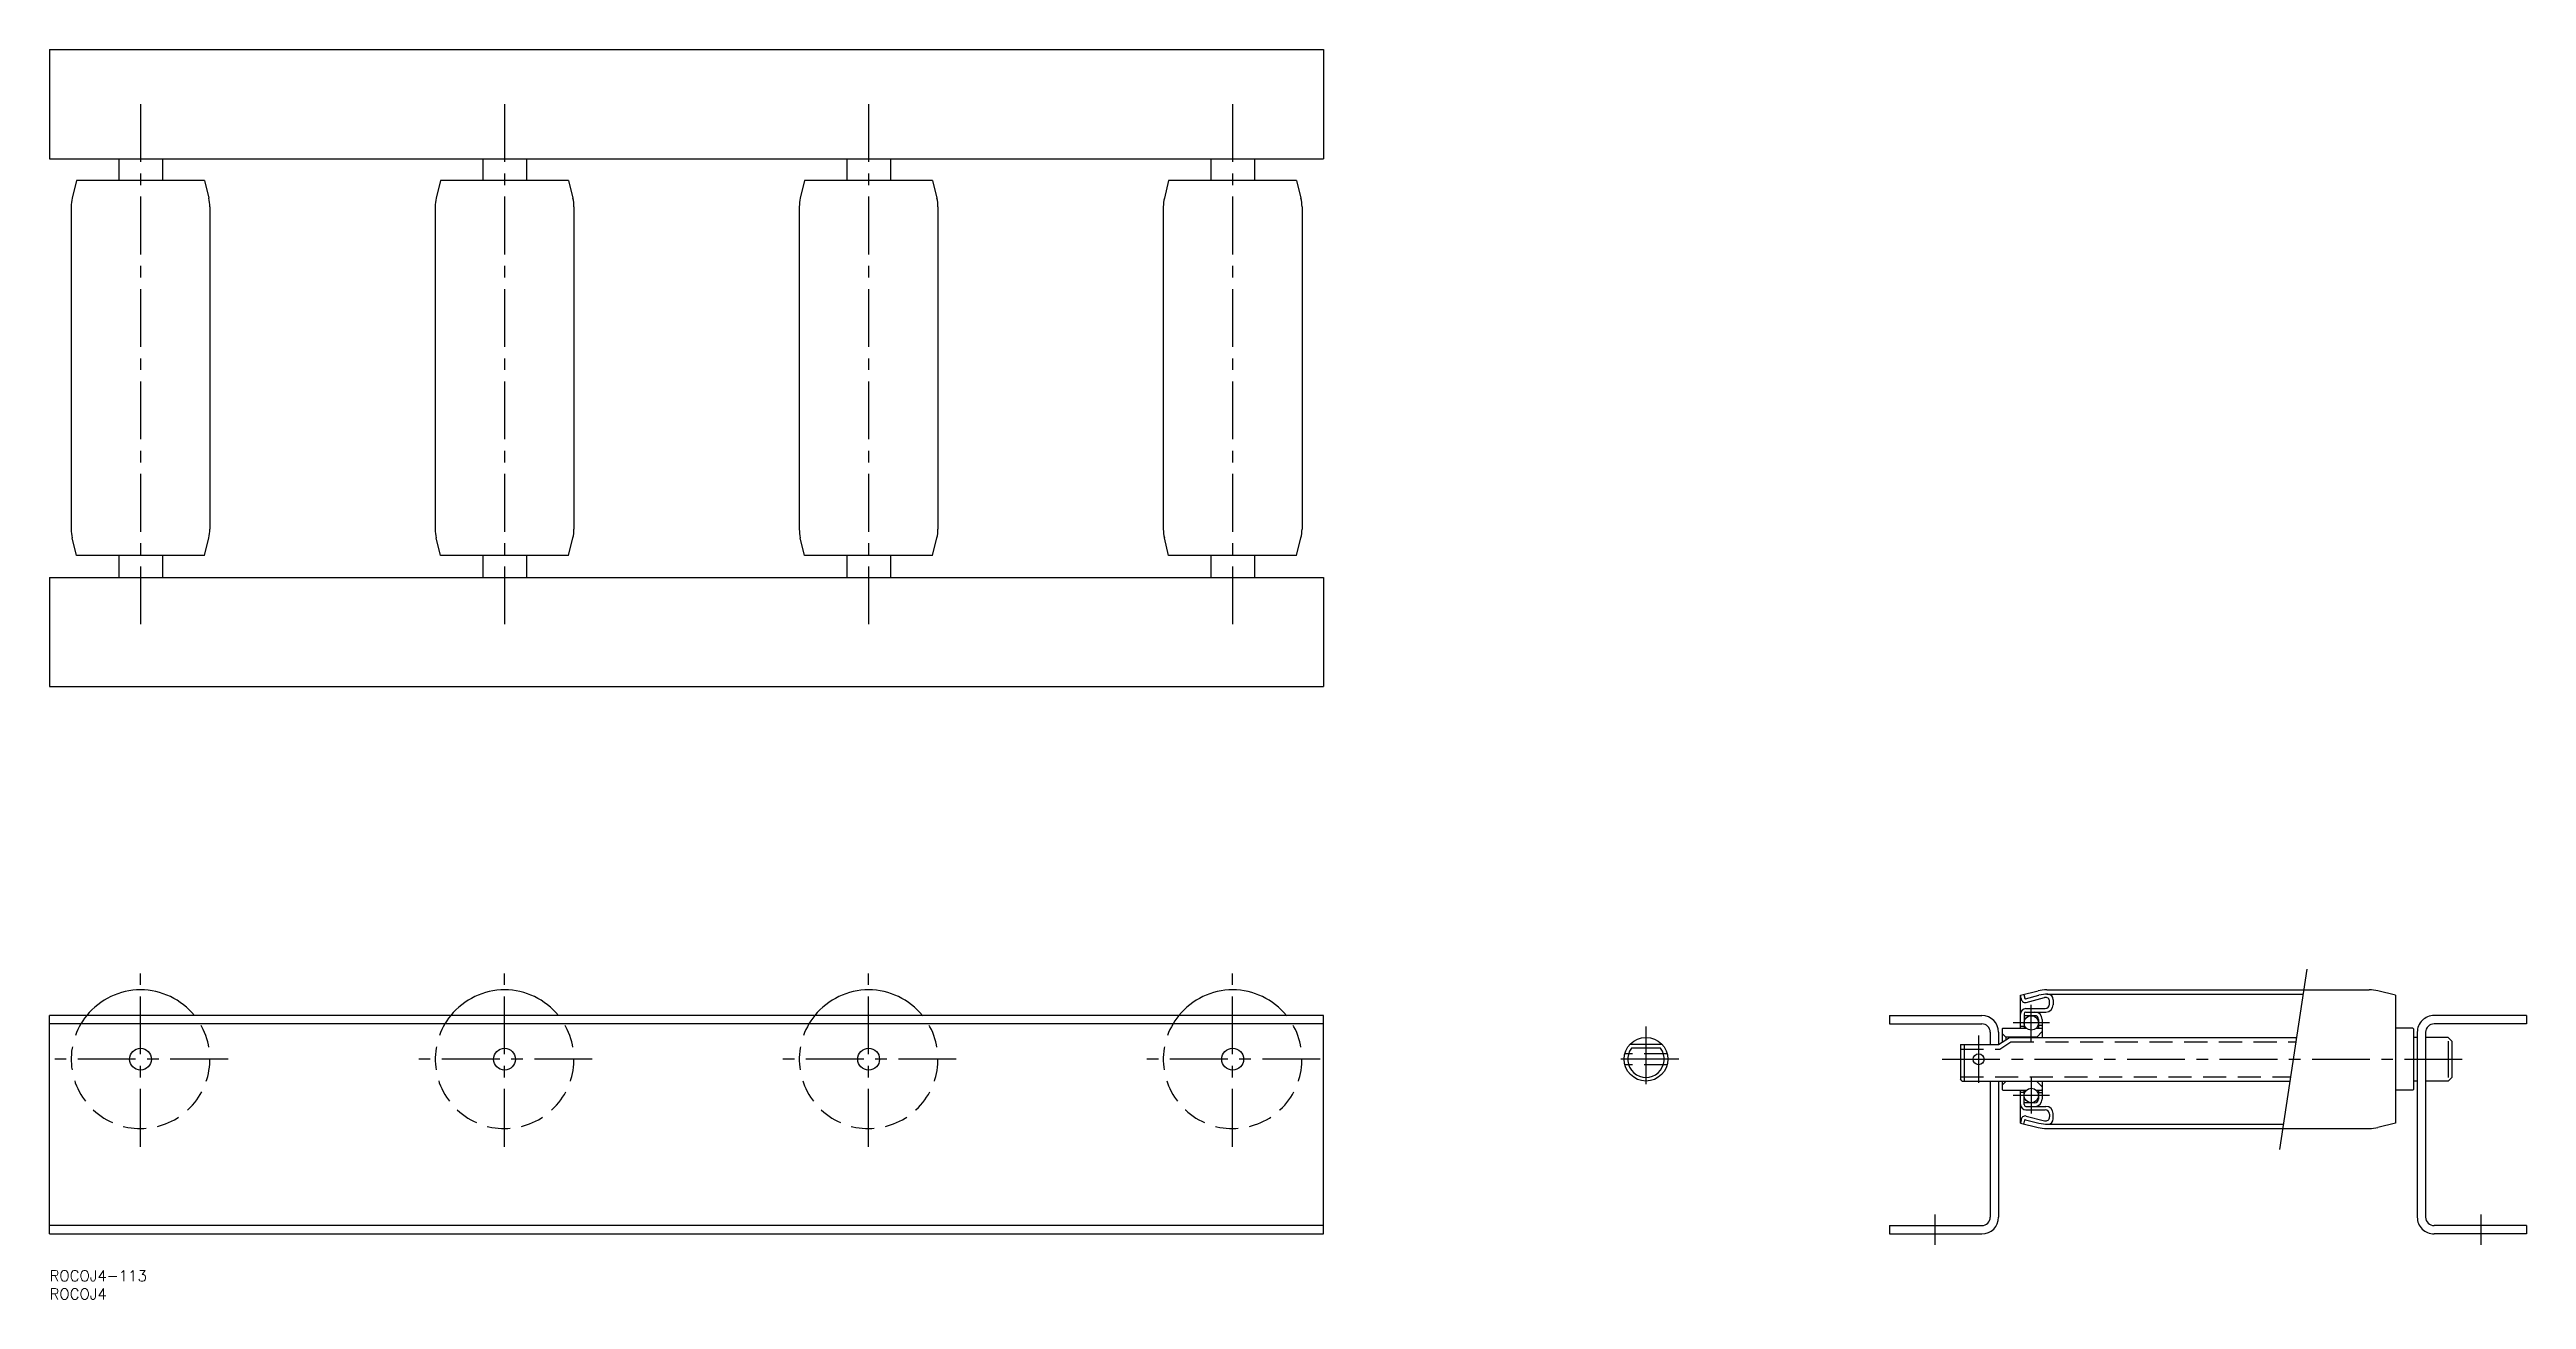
# Model space of a CAD drawing. Extents: x 0 to 680, y -8 to 335.
import ezdxf

# ---------------------------------------------------------------- set-up
doc = ezdxf.new("R2010")
doc.units = 0
doc.header["$LTSCALE"] = 0.5
doc.linetypes.add('CENTER', pattern=[50.8, 31.75, -6.35, 6.35, -6.35])
doc.linetypes.add('DASHED', pattern=[19.05, 12.7, -6.35])
for name, color, linetype in [('MSM_CENTER', 1, 'CENTER'), ('MSM_CONTINUOUS', 7, 'CONTINUOUS'), ('MSM_DASHED', 4, 'DASHED'), ('MSM_NARROW', 5, 'CONTINUOUS'), ('MSM_PART_NUMBER', 7, 'CONTINUOUS')]:
    doc.layers.add(name, color=color, linetype=linetype)
doc.styles.get("Standard").update_dxf_attribs({"font": 'txt.shx', "height": 3, "bigfont": 'bigfont.shx'})

# ---------------------------------------------------------------- blocks, each defined once
blk = doc.blocks.new('*U12')
at = {"layer": 'MSM_PART_NUMBER'}
blk.add_text('ROCOJ4-113', height=3, dxfattribs=at).set_placement((0, -3))
blk = doc.blocks.new('*U13')
at = {"layer": 'MSM_PART_NUMBER'}
blk.add_text('ROCOJ4', height=3, dxfattribs=at).set_placement((0, -8))

msp = doc.modelspace()

# ---------------------------------------------------------------- linework, layer by layer
at = {"layer": 'MSM_CENTER'}
for p, q in [((25, 320.37), (25, 175.37)), ((125, 320.37), (125, 175.37)), ((225, 320.37), (225, 175.37)), ((325, 320.37), (325, 175.37)), ((25, 33.95), (25, 82.05)), ((125, 33.95), (125, 82.05)), ((225, 33.95), (225, 82.05)), ((325, 33.95), (325, 82.05)), ((544.39, 62.98), (544.39, 72.95)), ((438.54, 67), (438.54, 49)), ((529.91, 64.5), (529.91, 51.5)), ((549.38, 67.97), (539.41, 67.97)), ((49.05, 58), (0.95, 58)), ((149.05, 58), (100.95, 58)), ((249.05, 58), (200.95, 58)), ((349.05, 58), (300.95, 58)), ((447.54, 58), (429.54, 58)), ((519.91, 58), (664.91, 58)), ((549.38, 48.03), (539.41, 48.03)), ((544.39, 53.02), (544.39, 43.05)), ((517.91, 15.3), (517.91, 7)), ((667.91, 15.3), (667.91, 7))]:
    msp.add_line(p, q, dxfattribs=at)
at = {"layer": 'MSM_CONTINUOUS'}
for p, q in [((0, 335.37), (350, 335.37)), ((0, 335.37), (0, 305.37)), ((350, 335.37), (350, 305.37)), ((0, 305.37), (350, 305.37)), ((19, 305.37), (19, 299.37)), ((31, 305.37), (31, 299.37)), ((119, 305.37), (119, 299.37)), ((131, 305.37), (131, 299.37)), ((219, 305.37), (219, 299.37)), ((231, 305.37), (231, 299.37)), ((319, 305.37), (319, 299.37)), ((331, 305.37), (331, 299.37)), ((7.42, 299.37), (6.24, 294.54)), ((42.58, 299.37), (7.42, 299.37)), ((42.58, 299.37), (43.76, 294.54)), ((107.42, 299.37), (106.24, 294.54)), ((142.58, 299.37), (107.42, 299.37)), ((142.58, 299.37), (143.76, 294.54)), ((207.42, 299.37), (206.24, 294.54)), ((242.58, 299.37), (207.42, 299.37)), ((242.58, 299.37), (243.76, 294.54)), ((307.42, 299.37), (306.24, 294.54)), ((342.58, 299.37), (307.42, 299.37)), ((342.58, 299.37), (343.76, 294.54)), ((5.95, 292.16), (5.95, 203.58)), ((44.05, 292.16), (44.05, 203.58)), ((105.95, 292.16), (105.95, 203.58)), ((144.05, 292.16), (144.05, 203.58)), ((205.95, 292.16), (205.95, 203.58)), ((244.05, 292.16), (244.05, 203.58)), ((305.95, 292.16), (305.95, 203.58)), ((344.05, 292.16), (344.05, 203.58)), ((7.42, 196.37), (6.24, 201.19)), ((42.58, 196.37), (43.76, 201.19)), ((107.42, 196.37), (106.24, 201.19)), ((142.58, 196.37), (143.76, 201.19)), ((207.42, 196.37), (206.24, 201.19)), ((242.58, 196.37), (243.76, 201.19)), ((307.42, 196.37), (306.24, 201.19)), ((342.58, 196.37), (343.76, 201.19)), ((42.58, 196.37), (7.42, 196.37)), ((19, 196.37), (19, 190.37)), ((31, 196.37), (31, 190.37)), ((142.58, 196.37), (107.42, 196.37)), ((119, 196.37), (119, 190.37)), ((131, 196.37), (131, 190.37)), ((242.58, 196.37), (207.42, 196.37)), ((219, 196.37), (219, 190.37)), ((231, 196.37), (231, 190.37)), ((342.58, 196.37), (307.42, 196.37)), ((319, 196.37), (319, 190.37)), ((331, 196.37), (331, 190.37)), ((0, 190.37), (350, 190.37)), ((0, 190.37), (0, 160.37)), ((350, 190.37), (350, 160.37)), ((0, 160.37), (350, 160.37)), ((541.41, 75.58), (546.23, 76.76)), ((541.41, 66.52), (541.41, 75.58)), ((541.57, 74.69), (541.41, 75.58)), ((542.38, 75.82), (542.57, 74.78)), ((542.81, 74.62), (546.48, 75.57)), ((542.95, 73.62), (548.03, 74.94)), ((548.62, 77.05), (637.2, 77.05)), ((548.68, 75.85), (619.03, 75.85)), ((644.41, 75.58), (639.58, 76.76)), ((644.41, 75.58), (644.41, 40.42)), ((350, 70), (0, 70)), ((0, 10), (0, 70)), ((350, 10), (350, 70)), ((505.41, 70), (505.41, 67.7)), ((505.41, 70), (530.81, 70)), ((542.41, 70.45), (542.41, 66.52)), ((545.38, 69.95), (542.41, 69.95)), ((542.91, 71.9), (548.21, 71.9)), ((542.91, 70.95), (548.41, 70.95)), ((546.38, 68.95), (546.38, 66.52)), ((547.38, 68.95), (547.38, 64)), ((549.41, 73.1), (549.41, 73.87)), ((550.41, 74.35), (550.41, 72.95)), ((680.41, 70), (655.01, 70)), ((680.41, 70), (680.41, 67.7)), ((350, 67.7), (0, 67.7)), ((443.01, 62), (434.07, 62)), ((505.41, 67.7), (530.81, 67.7)), ((524.91, 62), (535.41, 62)), ((524.91, 62), (524.91, 52.5)), ((525.91, 62), (525.91, 52)), ((533.11, 65.4), (533.11, 62)), ((535.41, 65.4), (535.41, 62)), ((535.41, 62), (538.41, 64)), ((536.61, 66.5), (536.41, 66.3)), ((536.41, 66.3), (536.41, 62.67)), ((537.41, 64.1), (536.41, 65.1)), ((536.61, 66.5), (543.06, 66.5)), ((537.41, 64.1), (537.41, 63.33)), ((545.88, 64.1), (537.41, 64.1)), ((538.41, 64), (617.23, 64)), ((541.41, 67.05), (542.41, 67.05)), ((545.73, 66.5), (547.18, 66.5)), ((547.38, 65.6), (545.88, 64.1)), ((545.88, 64.1), (545.88, 64)), ((547.38, 67.25), (546.38, 67.25)), ((547.38, 66.3), (547.18, 66.5)), ((649.21, 66.5), (644.41, 66.5)), ((649.21, 66.5), (649.41, 66.3)), ((649.41, 66.3), (649.41, 49.7)), ((650.41, 64), (649.41, 64)), ((650.41, 65.4), (650.41, 14.6)), ((652.71, 65.4), (652.71, 14.6)), ((658.91, 64), (652.71, 64)), ((680.41, 67.7), (655.01, 67.7)), ((658.91, 64), (659.91, 63)), ((658.91, 63), (658.91, 53)), ((659.91, 63), (659.91, 53)), ((442.54, 61), (434.54, 61)), ((525.41, 52), (524.91, 52.5)), ((525.41, 52), (615.4, 52)), ((533.11, 52), (533.11, 14.6)), ((535.41, 52), (535.41, 14.6)), ((536.41, 52), (536.41, 49.7)), ((537.41, 51.9), (536.41, 50.9)), ((536.61, 49.5), (536.41, 49.7)), ((536.61, 49.5), (543.06, 49.5)), ((537.41, 52), (537.41, 51.9)), ((545.88, 51.9), (537.41, 51.9)), ((541.41, 40.42), (541.41, 49.48)), ((541.41, 48.95), (542.41, 48.95)), ((542.41, 45.55), (542.41, 49.48)), ((545.73, 49.5), (547.18, 49.5)), ((545.88, 52), (545.88, 51.9)), ((547.38, 50.4), (545.88, 51.9)), ((546.38, 49.48), (546.38, 47.05)), ((547.38, 48.75), (546.38, 48.75)), ((547.38, 49.7), (547.18, 49.5)), ((547.38, 52), (547.38, 50.4)), ((547.38, 50.4), (547.38, 47.05)), ((649.21, 49.5), (644.41, 49.5)), ((649.21, 49.5), (649.41, 49.7)), ((650.41, 52), (649.41, 52)), ((658.91, 52), (652.71, 52)), ((659.91, 53), (658.91, 52)), ((541.57, 41.31), (541.41, 40.42)), ((542.38, 40.18), (542.57, 41.22)), ((545.38, 46.05), (542.41, 46.05)), ((542.81, 41.38), (546.48, 40.43)), ((542.91, 45.05), (548.41, 45.05)), ((542.91, 44.1), (548.21, 44.1)), ((542.95, 42.38), (548.03, 41.06)), ((549.41, 42.9), (549.41, 42.13)), ((550.41, 41.65), (550.41, 43.05)), ((541.41, 40.42), (546.23, 39.24)), ((548.62, 38.95), (637.2, 38.95)), ((548.68, 40.15), (613.59, 40.15)), ((644.41, 40.42), (639.58, 39.24)), ((350, 12.3), (0, 12.3)), ((0, 10), (350, 10)), ((505.41, 12.3), (530.81, 12.3)), ((505.41, 12.3), (505.41, 10)), ((505.41, 10), (530.81, 10)), ((680.41, 12.3), (655.01, 12.3)), ((680.41, 10), (655.01, 10)), ((680.41, 12.3), (680.41, 10))]:
    msp.add_line(p, q, dxfattribs=at)
for centre, radius in [((544.39, 67.97), 1.98), ((438.54, 58), 6), ((25, 58), 3), ((125, 58), 3), ((225, 58), 3), ((325, 58), 3), ((529.91, 58), 1.5), ((544.39, 48.03), 1.98)]:
    msp.add_circle(centre, radius, dxfattribs=at)
for centre, radius, start, end in [((15.95, 292.16), 10, 166.19691, 180), ((34.05, 292.16), 10, 0, 13.80309), ((115.95, 292.16), 10, 166.19691, 180), ((134.05, 292.16), 10, 0, 13.80309), ((215.95, 292.16), 10, 166.19691, 180), ((234.05, 292.16), 10, 0, 13.80309), ((315.95, 292.16), 10, 166.19691, 180), ((334.05, 292.16), 10, 0, 13.80309), ((15.95, 203.58), 10, 180, 193.80309), ((34.05, 203.58), 10, 346.19691, 0), ((115.95, 203.58), 10, 180, 193.80309), ((134.05, 203.58), 10, 346.19691, 0), ((215.95, 203.58), 10, 180, 193.80309), ((234.05, 203.58), 10, 346.19691, 0), ((315.95, 203.58), 10, 180, 193.80309), ((334.05, 203.58), 10, 346.19691, 0), ((25, 58), 19.05, 39.04431, 140.95569), ((125, 58), 19.05, 39.04431, 140.95569), ((225, 58), 19.05, 39.04431, 140.95569), ((325, 58), 19.05, 39.04431, 140.95569), ((548.62, 67.05), 10, 90, 103.80309), ((548.68, 67.05), 8.8, 88.23355, 104.53173), ((548.31, 73.87), 1.1, 0, 104.53173), ((548.91, 74.35), 1.5, 0, 88.23355), ((637.2, 67.05), 10, 76.19691, 90), ((530.81, 65.4), 4.6, 0, 90), ((542.91, 70.4), 1.5, 90, 180), ((543.04, 74.95), 1.5, 190.02538, 226.33436), ((542.7, 74.59), 1, 226.33436, 284.53173), ((542.91, 70.45), 0.5, 90, 180), ((542.76, 74.81), 0.2, 190.02538, 284.53173), ((545.38, 68.95), 2, 0, 90), ((545.38, 68.95), 1, 0, 90), ((548.21, 73.1), 1.2, 270, 0), ((548.41, 72.95), 2, 270, 0), ((655.01, 65.4), 4.6, 90, 180.00001), ((530.81, 65.4), 2.3, 0, 90), ((655.01, 65.4), 2.3, 90, 180.00001), ((438.54, 58), 5, 143.1301, 36.8699), ((542.91, 45.6), 1.5, 180, 270), ((543.04, 41.05), 1.5, 133.66564, 169.97462), ((542.7, 41.41), 1, 75.46827, 133.66564), ((542.91, 45.55), 0.5, 180, 270), ((542.76, 41.19), 0.2, 75.46827, 169.97462), ((545.38, 47.05), 1, 270, 0), ((545.38, 47.05), 2, 270, 0), ((548.31, 42.13), 1.1, 255.46827, 0), ((548.21, 42.9), 1.2, 0, 90), ((548.41, 43.05), 2, 0, 90), ((548.91, 41.65), 1.5, 271.76645, 0), ((548.62, 48.95), 10, 256.19691, 270), ((548.68, 48.95), 8.8, 255.46827, 271.76645), ((637.2, 48.95), 10, 270, 283.80309), ((530.81, 14.6), 2.3, 270, 0), ((530.81, 14.6), 4.6, 270, 0), ((655.01, 14.6), 4.6, 179.99999, 270), ((655.01, 14.6), 2.3, 179.99999, 270)]:
    msp.add_arc(centre, radius, start, end, dxfattribs=at)
at = {"layer": 'MSM_DASHED'}
for p, q in [((535.77, 60.8), (538.77, 62.8)), ((538.77, 62.8), (617.04, 62.8)), ((444.35, 59.5), (432.73, 59.5)), ((444.35, 56.5), (432.73, 56.5)), ((524.91, 60.8), (535.77, 60.8)), ((524.91, 53.2), (615.58, 53.2))]:
    msp.add_line(p, q, dxfattribs=at)
for centre in [(25, 58), (125, 58), (225, 58), (325, 58)]:
    msp.add_arc(centre, 19.05, 140.95569, 39.04431, dxfattribs=at)
at = {"layer": 'MSM_NARROW'}
msp.add_line((620.09, 82.77), (612.54, 33.24), dxfattribs=at)

# ---------------------------------------------------------------- block references
at = {"layer": 'MSM_CONTINUOUS'}
for name in ['*U12', '*U13']:
    msp.add_blockref(name, (0, 0), dxfattribs=at)

doc.saveas('drawing.dxf')
